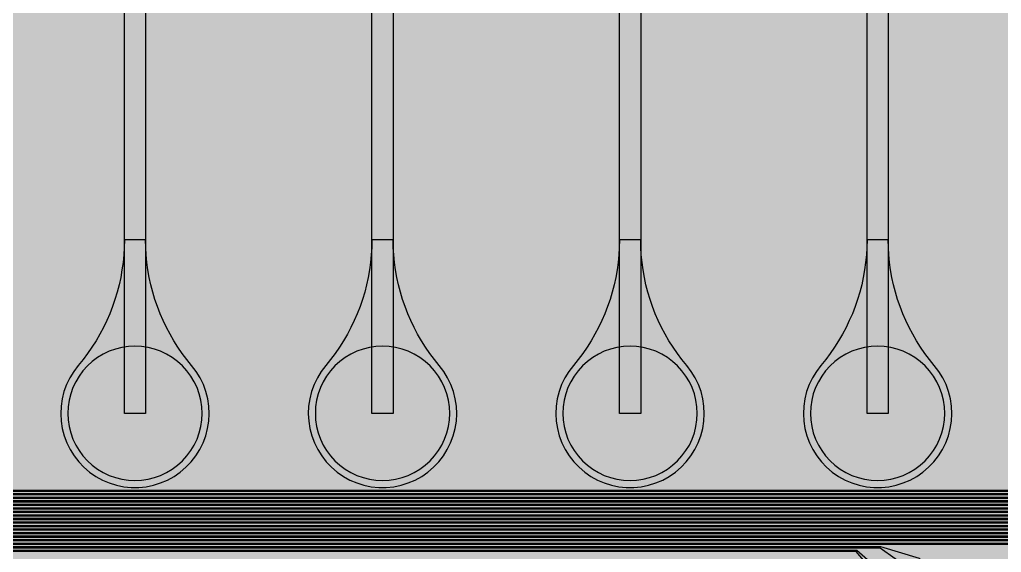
# Model space of a CAD drawing. Header units: metres. Extents: x -7240 to 10960, y -29667 to 1823.
# Drawn here: x -4015 to -2627, y -23979 to -23226 of the extents above; entities that cross this region are included whole.
import ezdxf

# ---------------------------------------------------------------- set-up
doc = ezdxf.new("R2010")
doc.units = ezdxf.units.M
for name, color, linetype in [('Metal1', 4, 'CONTINUOUS'), ('Polyimide', 7, 'CONTINUOUS'), ('Polyimide_Negative', 5, 'CONTINUOUS')]:
    doc.layers.add(name, color=color, linetype=linetype)

msp = doc.modelspace()

# ---------------------------------------------------------------- hatches: boundary and pattern name
at = {"layer": 'Polyimide'}
msp.add_hatch(color=7, dxfattribs=at).paths.add_polyline_path([(4088.5, -11806.9), (4098.7, -11851.2), (4115.6, -11893.5), (4138.6, -11932.7), (4167.4, -11968), (4201.1, -11998.5), (4239, -12023.6), (4280.3, -12042.7), (4349.2, -12073.7), (4413.2, -12113.8), (4471.3, -12162), (4522.3, -12217.7), (4565.4, -12279.7), (4599.7, -12346.9), (4624.7, -12418.2), (4639.9, -12492.2), (4645, -12567.5), (4639.9, -12642.8), (4624.7, -12716.8), (4599.7, -12788.1), (4565.4, -12855.3), (4522.3, -12917.3), (4471.3, -12973), (4413.2, -13021.2), (4349.2, -13061.3), (4280.3, -13092.3), (4239, -13111.4), (4201.1, -13136.5), (4167.4, -13167), (4138.6, -13202.3), (4115.6, -13241.5), (4098.7, -13283.8), (4088.5, -13328.1), (4085, -13373.5), (4085, -13567.5), (4099.4, -13861.6), (4142.6, -14152.8), (4214.2, -14438.4), (4313.4, -14715.5), (4439.2, -14981.7), (4590.6, -15234.2), (4766, -15470.7), (4963.7, -15688.8), (5181.8, -15886.5), (5418.3, -16061.9), (5670.8, -16213.3), (5936.9, -16339.1), (6214.1, -16438.3), (6499.7, -16509.9), (6790.9, -16553.1), (7085, -16567.5), (9960.4, -16567.5), (10038.8, -16571.4), (10116.4, -16582.9), (10192.6, -16601.9), (10266.5, -16628.4), (10337.5, -16662), (10404.8, -16702.3), (10467.9, -16749.1), (10526.1, -16801.8), (10578.8, -16860), (10625.6, -16923), (10665.9, -16990.4), (10699.5, -17061.4), (10725.9, -17135.3), (10745, -17211.4), (10756.5, -17289.1), (10760.4, -17367.5), (10760.4, -21957.3), (10721.6, -22012.9), (10686, -22070.6), (10653.6, -22130.1), (10624.5, -22191.4), (10598.9, -22254.2), (10576.8, -22318.2), (10558.3, -22383.5), (10543.4, -22449.6), (10532.2, -22516.5), (10524.7, -22583.8), (10521, -22651.5), (10521, -22719.3), (10524.7, -22787), (10532.2, -22854.4), (10543.4, -22921.2), (10558.3, -22987.4), (10576.8, -23052.6), (10598.9, -23116.7), (10624.5, -23179.5), (10653.6, -23240.7), (10686, -23300.3), (10721.6, -23357.9), (10760.4, -23413.5), (10760.4, -28667.5), (10756.5, -28745.9), (10745, -28823.6), (10725.9, -28899.7), (10699.5, -28973.6), (10665.9, -29044.6), (10625.6, -29112), (10578.8, -29175), (10526.1, -29233.2), (10467.9, -29285.9), (10404.8, -29332.7), (10337.5, -29373), (10266.5, -29406.6), (10192.6, -29433.1), (10116.4, -29452.1), (10038.8, -29463.6), (9960.4, -29467.5), (-6239.6, -29467.5), (-6318, -29463.6), (-6395.7, -29452.1), (-6471.9, -29433.1), (-6545.8, -29406.6), (-6616.7, -29373), (-6684.1, -29332.7), (-6747.1, -29285.9), (-6805.3, -29233.2), (-6858, -29175), (-6904.8, -29112), (-6945.2, -29044.6), (-6978.7, -28973.6), (-7005.2, -28899.7), (-7024.3, -28823.6), (-7035.8, -28745.9), (-7039.6, -28667.5), (-7039.6, -23426.3), (-6999.4, -23370.1), (-6962.3, -23311.6), (-6928.7, -23251.2), (-6898.5, -23189), (-6871.8, -23125.1), (-6848.8, -23059.9), (-6829.5, -22993.4), (-6814, -22926), (-6802.4, -22857.8), (-6794.6, -22789.1), (-6790.7, -22720), (-6790.7, -22650.8), (-6794.6, -22581.8), (-6802.4, -22513), (-6814, -22444.8), (-6829.5, -22377.4), (-6848.8, -22311), (-6871.8, -22245.7), (-6898.5, -22181.9), (-6928.7, -22119.7), (-6962.3, -22059.2), (-6999.4, -22000.8), (-7039.6, -21944.5), (-7039.6, -17367.5), (-7035.8, -17289.1), (-7024.3, -17211.4), (-7005.2, -17135.3), (-6978.7, -17061.4), (-6945.2, -16990.4), (-6904.8, -16923), (-6858, -16860), (-6805.3, -16801.8), (-6747.1, -16749.1), (-6684.1, -16702.3), (-6616.7, -16662), (-6545.8, -16628.4), (-6471.9, -16601.9), (-6395.7, -16582.9), (-6318, -16571.4), (-6239.6, -16567.5), (-3334, -16567.5), (-3039.9, -16553.1), (-2748.7, -16509.9), (-2463.1, -16438.3), (-2185.9, -16339.1), (-1919.8, -16213.3), (-1667.3, -16061.9), (-1430.8, -15886.5), (-1212.7, -15688.8), (-1015, -15470.7), (-839.6, -15234.2), (-688.2, -14981.7), (-562.4, -14715.5), (-463.2, -14438.4), (-391.6, -14152.8), (-348.4, -13861.6), (-334, -13567.5), (-334, -13373.5), (-337.5, -13328.1), (-347.7, -13283.8), (-364.6, -13241.5), (-387.6, -13202.3), (-416.4, -13167), (-450.1, -13136.5), (-488, -13111.4), (-529.3, -13092.3), (-529.3, -13092.3), (-598.2, -13061.3), (-662.2, -13021.2), (-720.3, -12973), (-771.3, -12917.3), (-814.4, -12855.3), (-848.7, -12788.1), (-873.7, -12716.8), (-888.9, -12642.8), (-894, -12567.5), (-888.9, -12492.2), (-873.7, -12418.2), (-848.7, -12346.9), (-814.4, -12279.7), (-771.3, -12217.7), (-720.3, -12162), (-662.2, -12113.8), (-598.2, -12073.7), (-529.3, -12042.7), (-488, -12023.6), (-450.1, -11998.5), (-416.4, -11968), (-387.6, -11932.7), (-364.6, -11893.5), (-347.7, -11851.2), (-337.5, -11806.9), (-334, -11761.5), (-334, -11074.3), (-337.5, -11028.9), (-347.7, -10984.6), (-364.6, -10942.4), (-387.6, -10903.1), (-416.4, -10867.8), (-450.1, -10837.3), (-488, -10812.2), (-529.3, -10793.2), (-529.3, -10793.2), (-598.2, -10762.1), (-662.2, -10722.1), (-720.3, -10673.8), (-771.3, -10618.1), (-814.4, -10556.1), (-848.7, -10488.9), (-873.7, -10417.6), (-888.9, -10343.7), (-894, -10268.3), (-888.9, -10193), (-873.7, -10119), (-848.7, -10047.8), (-814.4, -9980.5), (-771.3, -9918.5), (-720.3, -9862.9), (-662.2, -9814.6), (-598.2, -9774.6), (-529.3, -9743.5), (-488, -9724.5), (-450.1, -9699.4), (-416.4, -9668.8), (-387.6, -9633.5), (-364.6, -9594.3), (-347.7, -9552), (-337.5, -9507.7), (-334, -9462.4), (-334, -8775.1), (-337.5, -8729.8), (-347.7, -8685.5), (-364.6, -8643.2), (-387.6, -8604), (-416.4, -8568.7), (-450.1, -8538.1), (-488, -8513), (-529.3, -8494), (-529.3, -8494), (-598.2, -8462.9), (-662.2, -8422.9), (-720.3, -8374.6), (-771.3, -8319), (-814.4, -8257), (-848.7, -8189.7), (-873.7, -8118.5), (-888.9, -8044.5), (-894, -7969.2), (-888.9, -7893.8), (-873.7, -7819.9), (-848.7, -7748.6), (-814.4, -7681.4), (-771.3, -7619.4), (-720.3, -7563.7), (-662.2, -7515.4), (-598.2, -7475.4), (-529.3, -7444.3), (-529.3, -7444.3), (-488, -7425.3), (-450.1, -7400.2), (-416.4, -7369.7), (-387.6, -7334.4), (-364.6, -7295.1), (-347.7, -7252.9), (-337.5, -7208.6), (-334, -7163.2), (-334, -6476), (-337.5, -6430.6), (-347.7, -6386.3), (-364.6, -6344), (-387.6, -6304.8), (-416.4, -6269.5), (-450.1, -6239), (-488, -6213.9), (-529.3, -6194.8), (-529.3, -6194.8), (-598.2, -6163.8), (-662.2, -6123.7), (-720.3, -6075.5), (-771.3, -6019.8), (-814.4, -5957.8), (-848.7, -5890.6), (-873.7, -5819.3), (-888.9, -5745.3), (-894, -5670), (-888.9, -5594.7), (-873.7, -5520.7), (-848.7, -5449.4), (-814.4, -5382.2), (-771.3, -5320.2), (-720.3, -5264.5), (-662.2, -5216.3), (-598.2, -5176.2), (-529.3, -5145.2), (-529.3, -5145.2), (-488, -5126.1), (-450.1, -5101), (-416.4, -5070.5), (-387.6, -5035.2), (-364.6, -4996), (-347.7, -4953.7), (-337.5, -4909.4), (-334, -4864), (-334, 380), (-334, 1522.5), (-289, 1522.5), (-288.8, 1515.6), (-288.1, 1508.8), (-287, 1502), (-285.4, 1495.3), (-283.4, 1488.7), (-281, 1482.3), (-278.2, 1476.1), (-274.9, 1470), (-271.3, 1464.2), (-267.3, 1458.6), (-262.9, 1453.3), (-258.2, 1448.3), (-253.2, 1443.6), (-247.9, 1439.2), (-242.3, 1435.2), (-236.5, 1431.6), (-230.4, 1428.3), (-224.2, 1425.5), (-217.8, 1423.1), (-211.2, 1421.1), (-204.5, 1419.5), (-197.7, 1418.4), (-190.9, 1417.7), (-184, 1417.5), (-177.1, 1417.7), (-170.3, 1418.4), (-163.5, 1419.5), (-156.8, 1421.1), (-150.2, 1423.1), (-143.8, 1425.5), (-137.6, 1428.3), (-131.5, 1431.6), (-125.7, 1435.2), (-120.1, 1439.2), (-114.8, 1443.6), (-109.8, 1448.3), (-105.1, 1453.3), (-100.7, 1458.6), (-96.7, 1464.2), (-93.1, 1470), (-89.8, 1476.1), (-87, 1482.3), (-84.6, 1488.7), (-82.6, 1495.3), (-81, 1502), (-79.9, 1508.8), (-79.2, 1515.6), (-79, 1522.5), (1786, 1522.5), (3835, 1522.5), (3835.2, 1529), (3835.9, 1535.6), (3836.9, 1542), (3838.4, 1548.4), (3840.3, 1554.6), (3842.6, 1560.8), (3845.3, 1566.7), (3848.4, 1572.5), (3851.9, 1578.1), (3855.7, 1583.4), (3859.8, 1588.4), (3864.3, 1593.2), (3869.1, 1597.7), (3874.1, 1601.8), (3879.4, 1605.6), (3885, 1609.1), (3890.8, 1612.2), (3896.7, 1614.9), (3902.9, 1617.2), (3909.1, 1619.1), (3915.5, 1620.6), (3921.9, 1621.6), (3928.5, 1622.3), (3935, 1622.5), (3941.5, 1622.3), (3948.1, 1621.6), (3954.5, 1620.6), (3960.9, 1619.1), (3967.1, 1617.2), (3973.3, 1614.9), (3979.2, 1612.2), (3985, 1609.1), (3990.6, 1605.6), (3995.9, 1601.8), (4000.9, 1597.7), (4005.7, 1593.2), (4010.2, 1588.4), (4014.3, 1583.4), (4018.1, 1578.1), (4021.6, 1572.5), (4024.7, 1566.7), (4027.4, 1560.8), (4029.7, 1554.6), (4031.6, 1548.4), (4033.1, 1542), (4034.1, 1535.6), (4034.8, 1529), (4035, 1522.5), (4085, 1522.5), (4085, 380), (4085, 330), (4085, -4864), (4088.5, -4909.4), (4098.7, -4953.7), (4115.6, -4996), (4138.6, -5035.2), (4167.4, -5070.5), (4201.1, -5101), (4239, -5126.1), (4280.3, -5145.2), (4280.3, -5145.2), (4349.2, -5176.2), (4413.2, -5216.3), (4471.3, -5264.5), (4522.3, -5320.2), (4565.4, -5382.2), (4599.7, -5449.4), (4624.7, -5520.7), (4639.9, -5594.7), (4645, -5670), (4639.9, -5745.3), (4624.7, -5819.3), (4599.7, -5890.6), (4565.4, -5957.8), (4522.3, -6019.8), (4471.3, -6075.5), (4413.2, -6123.7), (4349.2, -6163.8), (4280.3, -6194.8), (4239, -6213.9), (4201.1, -6239), (4167.4, -6269.5), (4138.6, -6304.8), (4115.6, -6344), (4098.7, -6386.3), (4088.5, -6430.6), (4085, -6476), (4085, -11761.5), (4088.5, -11806.9)])

# ---------------------------------------------------------------- linework, layer by layer
at = {"layer": 'Metal1'}
for points in [[(1453.9, -18191.7), (1453.9, -25292.9), (1423.3, -25323.5), (-5952.5, -25323.5), (-5983.1, -25292.9), (-5983.1, -22881.6), (-5952.5, -22851), (-2831.7, -22851), (-2798, -22880.3), (-2787.1, -23028.2), (-2787.1, -23782.5), (-2817.1, -23782.5), (-2817.1, -23028.2), (-2806.3, -22883.7), (-2832.5, -22853), (-5951.7, -22853), (-5981.1, -22882.4), (-5981.1, -25292.1), (-5951.7, -25321.5), (1422.5, -25321.5), (1451.9, -25292.1), (1451.9, -18191.7)], [(1443.9, -18191.7), (1443.9, -25282.9), (1413.3, -25313.5), (-5942.5, -25313.5), (-5973.1, -25282.9), (-5973.1, -22891.6), (-5942.5, -22861), (-3181.7, -22861), (-3147.9, -22890.3), (-3137.1, -23036.2), (-3137.1, -23782.5), (-3167.1, -23782.5), (-3167.1, -23036.2), (-3156.3, -22893.7), (-3182.5, -22863), (-5941.7, -22863), (-5971.1, -22892.4), (-5971.1, -25282.1), (-5941.7, -25311.5), (1412.5, -25311.5), (1441.9, -25282.1), (1441.9, -18191.7)], [(1433.9, -18191.7), (1433.9, -25272.9), (1403.3, -25303.5), (-5932.5, -25303.5), (-5963.1, -25272.9), (-5963.1, -22901.6), (-5932.5, -22871), (-3531.7, -22871), (-3497.9, -22900.3), (-3487.1, -23044.2), (-3487.1, -23782.5), (-3517.1, -23782.5), (-3517.1, -23044.2), (-3506.3, -22903.7), (-3532.5, -22873), (-5931.7, -22873), (-5961.1, -22902.4), (-5961.1, -25272.1), (-5931.7, -25301.5), (1402.5, -25301.5), (1431.9, -25272.1), (1431.9, -18191.7)], [(1423.9, -18191.7), (1423.9, -25262.9), (1393.3, -25293.5), (-5922.5, -25293.5), (-5953.1, -25262.9), (-5953.1, -22911.6), (-5922.5, -22881), (-3881.7, -22881), (-3847.9, -22910.2), (-3837.1, -23052.2), (-3837.1, -23782.5), (-3867.1, -23782.5), (-3867.1, -23052.2), (-3856.4, -22913.8), (-3882.5, -22883), (-5921.7, -22883), (-5951.1, -22912.4), (-5951.1, -25262.1), (-5921.7, -25291.5), (1392.5, -25291.5), (1421.9, -25262.1), (1421.9, -18191.7)], [(1378.9, -18191.7), (1378.9, -25217.9), (1348.3, -25248.5), (-5877.5, -25248.5), (-5908.1, -25217.9), (-5908.1, -23921.6), (-5877.5, -23891), (143.3, -23891), (179.6, -23919.2), (187.9, -23982.8), (187.9, -24152.5), (157.9, -24152.5), (157.9, -23982.8), (166.1, -23924.8), (142.5, -23893), (-5876.7, -23893), (-5906.1, -23922.4), (-5906.1, -25217.1), (-5876.7, -25246.5), (1347.5, -25246.5), (1376.9, -25217.1), (1376.9, -18191.7)], [(1373.9, -18191.7), (1373.9, -25212.9), (1343.3, -25243.5), (-5872.5, -25243.5), (-5903.1, -25212.9), (-5903.1, -23926.6), (-5872.5, -23896), (-31.7, -23896), (1.8, -23925.4), (12.9, -24086.2), (12.9, -24892.5), (-17.1, -24892.5), (-17.1, -24086.2), (-6.1, -23928.6), (-32.5, -23898), (-5871.7, -23898), (-5901.1, -23927.4), (-5901.1, -25212.1), (-5871.7, -25241.5), (1342.5, -25241.5), (1371.9, -25212.1), (1371.9, -18191.7)], [(1368.9, -18191.7), (1368.9, -25207.9), (1338.3, -25238.5), (-5867.5, -25238.5), (-5898.1, -25207.9), (-5898.1, -23931.6), (-5867.5, -23901), (-348.1, -23901), (-299, -23923.6), (-247.4, -23997.3), (-164.1, -24145.1), (-190.2, -24159.9), (-273.5, -24012), (-308.2, -23932.6), (-348.6, -23903), (-5866.7, -23903), (-5896.1, -23932.4), (-5896.1, -25207.1), (-5866.7, -25236.5), (1337.5, -25236.5), (1366.9, -25207.1), (1366.9, -18191.7)], [(1363.9, -18191.7), (1363.9, -25202.9), (1333.3, -25233.5), (-5862.5, -25233.5), (-5893.1, -25202.9), (-5893.1, -23936.6), (-5862.5, -23906), (-381.7, -23906), (-348.1, -23935.4), (-337.1, -24094.2), (-337.1, -24892.5), (-367.1, -24892.5), (-367.1, -24094.2), (-356.1, -23938.6), (-382.5, -23908), (-5861.7, -23908), (-5891.1, -23937.4), (-5891.1, -25202.1), (-5861.7, -25231.5), (1332.5, -25231.5), (1361.9, -25202.1), (1361.9, -18191.7)], [(1358.9, -18191.7), (1358.9, -25197.9), (1328.3, -25228.5), (-5857.5, -25228.5), (-5888.1, -25197.9), (-5888.1, -23941.6), (-5857.5, -23911), (-698.1, -23911), (-648.4, -23933), (-600.1, -23998.6), (-514.2, -24144.9), (-540.1, -24160.1), (-626, -24013.8), (-657.9, -23942.7), (-698.6, -23913), (-5856.7, -23913), (-5886.1, -23942.4), (-5886.1, -25197.1), (-5856.7, -25226.5), (1327.5, -25226.5), (1356.9, -25197.1), (1356.9, -18191.7)], [(1353.9, -18191.7), (1353.9, -25192.9), (1323.3, -25223.5), (-5852.5, -25223.5), (-5883.1, -25192.9), (-5883.1, -23946.6), (-5852.5, -23916), (-731.7, -23916), (-698.1, -23945.3), (-687.1, -24102.2), (-687.1, -24892.5), (-717.1, -24892.5), (-717.1, -24102.2), (-706.1, -23948.7), (-732.5, -23918), (-5851.7, -23918), (-5881.1, -23947.4), (-5881.1, -25192.1), (-5851.7, -25221.5), (1322.5, -25221.5), (1351.9, -25192.1), (1351.9, -18191.7)], [(1348.9, -18191.7), (1348.9, -25187.9), (1318.3, -25218.5), (-5847.5, -25218.5), (-5878.1, -25187.9), (-5878.1, -23951.6), (-5847.5, -23921), (-1048.1, -23921), (-997.7, -23942.4), (-953, -24000), (-864.3, -24144.7), (-889.9, -24160.3), (-978.6, -24015.6), (-1007.7, -23952.8), (-1048.6, -23923), (-5846.7, -23923), (-5876.1, -23952.4), (-5876.1, -25187.1), (-5846.7, -25216.5), (1317.5, -25216.5), (1346.9, -25187.1), (1346.9, -18191.7)], [(1343.9, -18191.7), (1343.9, -25182.9), (1313.3, -25213.5), (-5842.5, -25213.5), (-5873.1, -25182.9), (-5873.1, -23956.6), (-5842.5, -23926), (-1081.7, -23926), (-1048.1, -23955.3), (-1037.1, -24110.2), (-1037.1, -24892.5), (-1067.1, -24892.5), (-1067.1, -24110.2), (-1056.2, -23958.7), (-1082.5, -23928), (-5841.7, -23928), (-5871.1, -23957.4), (-5871.1, -25182.1), (-5841.7, -25211.5), (1312.5, -25211.5), (1341.9, -25182.1), (1341.9, -18191.7)], [(1338.9, -18191.7), (1338.9, -25177.9), (1308.3, -25208.5), (-5837.5, -25208.5), (-5868.1, -25177.9), (-5868.1, -23961.6), (-5837.5, -23931), (-1398.1, -23931), (-1346.9, -23951.7), (-1306, -24001.5), (-1214.5, -24144.4), (-1239.8, -24160.6), (-1331.3, -24017.7), (-1357.4, -23962.9), (-1398.6, -23933), (-5836.7, -23933), (-5866.1, -23962.4), (-5866.1, -25177.1), (-5836.7, -25206.5), (1307.5, -25206.5), (1336.9, -25177.1), (1336.9, -18191.7)], [(1333.9, -18191.7), (1333.9, -25172.9), (1303.3, -25203.5), (-5832.5, -25203.5), (-5863.1, -25172.9), (-5863.1, -23966.6), (-5832.5, -23936), (-1431.7, -23936), (-1398.1, -23965.3), (-1387.1, -24118.2), (-1387.1, -24892.5), (-1417.1, -24892.5), (-1417.1, -24118.2), (-1406.2, -23968.7), (-1432.5, -23938), (-5831.7, -23938), (-5861.1, -23967.4), (-5861.1, -25172.1), (-5831.7, -25201.5), (1302.5, -25201.5), (1331.9, -25172.1), (1331.9, -18191.7)], [(1328.9, -18191.7), (1328.9, -25167.9), (1298.3, -25198.5), (-5827.5, -25198.5), (-5858.1, -25167.9), (-5858.1, -23971.6), (-5827.5, -23941), (-1748.1, -23941), (-1696.1, -23960.8), (-1659.2, -24003.2), (-1564.7, -24144.1), (-1589.6, -24160.9), (-1684.1, -24019.9), (-1707.1, -23973), (-1748.6, -23943), (-5826.7, -23943), (-5856.1, -23972.4), (-5856.1, -25167.1), (-5826.7, -25196.5), (1297.5, -25196.5), (1326.9, -25167.1), (1326.9, -18191.7)], [(1323.9, -18191.7), (1323.9, -25162.9), (1293.3, -25193.5), (-5822.5, -25193.5), (-5853.1, -25162.9), (-5853.1, -23976.6), (-5822.5, -23946), (-1781.7, -23946), (-1748, -23975.3), (-1737.1, -24126.2), (-1737.1, -24892.5), (-1767.1, -24892.5), (-1767.1, -24126.2), (-1756.2, -23978.7), (-1782.5, -23948), (-5821.7, -23948), (-5851.1, -23977.4), (-5851.1, -25162.1), (-5821.7, -25191.5), (1292.5, -25191.5), (1321.9, -25162.1), (1321.9, -18191.7)], [(1318.9, -18191.7), (1318.9, -25157.9), (1288.3, -25188.5), (-5817.5, -25188.5), (-5848.1, -25157.9), (-5848.1, -23981.6), (-5817.5, -23951), (-2098.1, -23951), (-2045.3, -23969.9), (-2012.6, -24005.1), (-1914.9, -24143.9), (-1939.4, -24161.1), (-2037.1, -24022.4), (-2056.9, -23983.2), (-2098.6, -23953), (-5816.7, -23953), (-5846.1, -23982.4), (-5846.1, -25157.1), (-5816.7, -25186.5), (1287.5, -25186.5), (1316.9, -25157.1), (1316.9, -18191.7)], [(1313.9, -18191.7), (1313.9, -25152.9), (1283.3, -25183.5), (-5812.5, -25183.5), (-5843.1, -25152.9), (-5843.1, -23986.6), (-5812.5, -23956), (-2131.7, -23956), (-2098, -23985.3), (-2087.1, -24134.2), (-2087.1, -24892.5), (-2117.1, -24892.5), (-2117.1, -24134.2), (-2106.3, -23988.7), (-2132.5, -23958), (-5811.7, -23958), (-5841.1, -23987.4), (-5841.1, -25152.1), (-5811.7, -25181.5), (1282.5, -25181.5), (1311.9, -25152.1), (1311.9, -18191.7)], [(1308.9, -18191.7), (1308.9, -25147.9), (1278.3, -25178.5), (-5807.5, -25178.5), (-5838.1, -25147.9), (-5838.1, -23991.6), (-5807.5, -23961), (-2448.1, -23961), (-2394.4, -23978.8), (-2366.1, -24007.2), (-2265.1, -24143.6), (-2289.2, -24161.4), (-2390.2, -24025.1), (-2406.6, -23993.4), (-2448.6, -23963), (-5806.7, -23963), (-5836.1, -23992.4), (-5836.1, -25147.1), (-5806.7, -25176.5), (1277.5, -25176.5), (1306.9, -25147.1), (1306.9, -18191.7)], [(1303.9, -18191.7), (1303.9, -25142.9), (1273.3, -25173.5), (-5802.5, -25173.5), (-5833.1, -25142.9), (-5833.1, -23996.6), (-5802.5, -23966), (-2481.7, -23966), (-2448, -23995.3), (-2437.1, -24142.2), (-2437.1, -24892.5), (-2467.1, -24892.5), (-2467.1, -24142.2), (-2456.3, -23998.7), (-2482.5, -23968), (-5801.7, -23968), (-5831.1, -23997.4), (-5831.1, -25142.1), (-5801.7, -25171.5), (1272.5, -25171.5), (1301.9, -25142.1), (1301.9, -18191.7)], [(1298.9, -18191.7), (1298.9, -25137.9), (1268.3, -25168.5), (-5797.5, -25168.5), (-5828.1, -25137.9), (-5828.1, -24001.6), (-5797.5, -23971), (-2798.1, -23971), (-2743.4, -23987.6), (-2719.9, -24009.6), (-2615.3, -24143.3), (-2638.9, -24161.7), (-2743.5, -24028.1), (-2756.3, -24003.6), (-2798.6, -23973), (-5796.7, -23973), (-5826.1, -24002.4), (-5826.1, -25137.1), (-5796.7, -25166.5), (1267.5, -25166.5), (1296.9, -25137.1), (1296.9, -18191.7)], [(1293.9, -18191.7), (1293.9, -25132.9), (1263.3, -25163.5), (-5792.5, -25163.5), (-5823.1, -25132.9), (-5823.1, -24006.6), (-5792.5, -23976), (-2831.7, -23976), (-2797.9, -24005.3), (-2787.1, -24150.2), (-2787.1, -24892.5), (-2817.1, -24892.5), (-2817.1, -24150.2), (-2806.3, -24008.7), (-2832.5, -23978), (-5791.7, -23978), (-5821.1, -24007.4), (-5821.1, -25132.1), (-5791.7, -25161.5), (1262.5, -25161.5), (1291.9, -25132.1), (1291.9, -18191.7)]]:
    msp.add_lwpolyline(points, dxfattribs=at)
for points in [[(-3867.1, -23536.9), (-3867.3, -23547.7), (-3868, -23558.4), (-3869, -23569.1), (-3870.5, -23579.7), (-3872.3, -23590.3), (-3874.6, -23600.8), (-3877.3, -23611.1), (-3880.4, -23621.4), (-3883.9, -23631.6), (-3887.8, -23641.6), (-3892.1, -23651.4), (-3896.7, -23661.1), (-3901.8, -23670.6), (-3907.2, -23679.9), (-3912.9, -23688.9), (-3919, -23697.7), (-3925.5, -23706.3), (-3932.3, -23714.6), (-3938.7, -23723.1), (-3944.2, -23732.1), (-3948.9, -23741.7), (-3952.5, -23751.6), (-3955.1, -23761.9), (-3956.6, -23772.4), (-3957.1, -23783), (-3956.5, -23793.6), (-3954.9, -23804.1), (-3952.2, -23814.3), (-3948.5, -23824.2), (-3943.8, -23833.7), (-3938.1, -23842.7), (-3931.6, -23851.1), (-3924.3, -23858.8), (-3916.2, -23865.7), (-3907.5, -23871.7), (-3898.2, -23876.8), (-3888.5, -23881), (-3878.4, -23884.2), (-3868, -23886.3), (-3857.4, -23887.4), (-3846.8, -23887.4), (-3836.3, -23886.3), (-3825.9, -23884.2), (-3815.8, -23881), (-3806, -23876.8), (-3796.7, -23871.7), (-3788, -23865.7), (-3780, -23858.8), (-3772.6, -23851.1), (-3766.1, -23842.7), (-3760.5, -23833.7), (-3755.8, -23824.2), (-3752.1, -23814.3), (-3749.4, -23804.1), (-3747.7, -23793.6), (-3747.1, -23783), (-3747.6, -23772.4), (-3749.2, -23761.9), (-3751.8, -23751.6), (-3755.4, -23741.7), (-3760, -23732.1), (-3765.6, -23723.1), (-3772, -23714.6), (-3778.8, -23706.3), (-3785.2, -23697.7), (-3791.3, -23688.9), (-3797.1, -23679.9), (-3802.5, -23670.6), (-3807.5, -23661.1), (-3812.2, -23651.4), (-3816.4, -23641.6), (-3820.3, -23631.6), (-3823.8, -23621.4), (-3826.9, -23611.1), (-3829.6, -23600.8), (-3831.9, -23590.3), (-3833.8, -23579.7), (-3835.2, -23569.1), (-3836.3, -23558.4), (-3836.9, -23547.7), (-3837.1, -23536.9), (-3867.1, -23536.9)], [(-3517.1, -23536.9), (-3517.3, -23547.7), (-3518, -23558.4), (-3519, -23569.1), (-3520.5, -23579.7), (-3522.3, -23590.3), (-3524.6, -23600.8), (-3527.3, -23611.1), (-3530.4, -23621.4), (-3533.9, -23631.6), (-3537.8, -23641.6), (-3542.1, -23651.4), (-3546.7, -23661.1), (-3551.8, -23670.6), (-3557.2, -23679.9), (-3562.9, -23688.9), (-3569, -23697.7), (-3575.5, -23706.3), (-3582.3, -23714.6), (-3588.7, -23723.1), (-3594.2, -23732.1), (-3598.9, -23741.7), (-3602.5, -23751.6), (-3605.1, -23761.9), (-3606.6, -23772.4), (-3607.1, -23783), (-3606.5, -23793.6), (-3604.9, -23804.1), (-3602.2, -23814.3), (-3598.5, -23824.2), (-3593.8, -23833.7), (-3588.1, -23842.7), (-3581.6, -23851.1), (-3574.3, -23858.8), (-3566.2, -23865.7), (-3557.5, -23871.7), (-3548.2, -23876.8), (-3538.5, -23881), (-3528.4, -23884.2), (-3518, -23886.3), (-3507.4, -23887.4), (-3496.8, -23887.4), (-3486.3, -23886.3), (-3475.9, -23884.2), (-3465.8, -23881), (-3456, -23876.8), (-3446.7, -23871.7), (-3438, -23865.7), (-3430, -23858.8), (-3422.6, -23851.1), (-3416.1, -23842.7), (-3410.5, -23833.7), (-3405.8, -23824.2), (-3402.1, -23814.3), (-3399.4, -23804.1), (-3397.7, -23793.6), (-3397.1, -23783), (-3397.6, -23772.4), (-3399.2, -23761.9), (-3401.8, -23751.6), (-3405.4, -23741.7), (-3410, -23732.1), (-3415.6, -23723.1), (-3422, -23714.6), (-3428.8, -23706.3), (-3435.2, -23697.7), (-3441.3, -23688.9), (-3447.1, -23679.9), (-3452.5, -23670.6), (-3457.5, -23661.1), (-3462.2, -23651.4), (-3466.4, -23641.6), (-3470.3, -23631.6), (-3473.8, -23621.4), (-3476.9, -23611.1), (-3479.6, -23600.8), (-3481.9, -23590.3), (-3483.8, -23579.7), (-3485.2, -23569.1), (-3486.3, -23558.4), (-3486.9, -23547.7), (-3487.1, -23536.9), (-3517.1, -23536.9)], [(-3167.1, -23536.9), (-3167.3, -23547.7), (-3168, -23558.4), (-3169, -23569.1), (-3170.5, -23579.7), (-3172.3, -23590.3), (-3174.6, -23600.8), (-3177.3, -23611.1), (-3180.4, -23621.4), (-3183.9, -23631.6), (-3187.8, -23641.6), (-3192.1, -23651.4), (-3196.7, -23661.1), (-3201.8, -23670.6), (-3207.2, -23679.9), (-3212.9, -23688.9), (-3219, -23697.7), (-3225.5, -23706.3), (-3232.3, -23714.6), (-3238.7, -23723.1), (-3244.2, -23732.1), (-3248.9, -23741.7), (-3252.5, -23751.6), (-3255.1, -23761.9), (-3256.6, -23772.4), (-3257.1, -23783), (-3256.5, -23793.6), (-3254.9, -23804.1), (-3252.2, -23814.3), (-3248.5, -23824.2), (-3243.8, -23833.7), (-3238.1, -23842.7), (-3231.6, -23851.1), (-3224.3, -23858.8), (-3216.2, -23865.7), (-3207.5, -23871.7), (-3198.2, -23876.8), (-3188.5, -23881), (-3178.4, -23884.2), (-3168, -23886.3), (-3157.4, -23887.4), (-3146.8, -23887.4), (-3136.3, -23886.3), (-3125.9, -23884.2), (-3115.8, -23881), (-3106, -23876.8), (-3096.7, -23871.7), (-3088, -23865.7), (-3080, -23858.8), (-3072.6, -23851.1), (-3066.1, -23842.7), (-3060.5, -23833.7), (-3055.8, -23824.2), (-3052.1, -23814.3), (-3049.4, -23804.1), (-3047.7, -23793.6), (-3047.1, -23783), (-3047.6, -23772.4), (-3049.2, -23761.9), (-3051.8, -23751.6), (-3055.4, -23741.7), (-3060, -23732.1), (-3065.6, -23723.1), (-3072, -23714.6), (-3078.8, -23706.3), (-3085.2, -23697.7), (-3091.3, -23688.9), (-3097.1, -23679.9), (-3102.5, -23670.6), (-3107.5, -23661.1), (-3112.2, -23651.4), (-3116.4, -23641.6), (-3120.3, -23631.6), (-3123.8, -23621.4), (-3126.9, -23611.1), (-3129.6, -23600.8), (-3131.9, -23590.3), (-3133.8, -23579.7), (-3135.2, -23569.1), (-3136.3, -23558.4), (-3136.9, -23547.7), (-3137.1, -23536.9), (-3167.1, -23536.9)], [(-2817.1, -23536.9), (-2817.3, -23547.7), (-2818, -23558.4), (-2819, -23569.1), (-2820.5, -23579.7), (-2822.3, -23590.3), (-2824.6, -23600.8), (-2827.3, -23611.1), (-2830.4, -23621.4), (-2833.9, -23631.6), (-2837.8, -23641.6), (-2842.1, -23651.4), (-2846.7, -23661.1), (-2851.8, -23670.6), (-2857.2, -23679.9), (-2862.9, -23688.9), (-2869, -23697.7), (-2875.5, -23706.3), (-2882.3, -23714.6), (-2888.7, -23723.1), (-2894.2, -23732.1), (-2898.9, -23741.7), (-2902.5, -23751.6), (-2905.1, -23761.9), (-2906.6, -23772.4), (-2907.1, -23783), (-2906.5, -23793.6), (-2904.9, -23804.1), (-2902.2, -23814.3), (-2898.5, -23824.2), (-2893.8, -23833.7), (-2888.1, -23842.7), (-2881.6, -23851.1), (-2874.3, -23858.8), (-2866.2, -23865.7), (-2857.5, -23871.7), (-2848.2, -23876.8), (-2838.5, -23881), (-2828.4, -23884.2), (-2818, -23886.3), (-2807.4, -23887.4), (-2796.8, -23887.4), (-2786.3, -23886.3), (-2775.9, -23884.2), (-2765.8, -23881), (-2756, -23876.8), (-2746.7, -23871.7), (-2738, -23865.7), (-2730, -23858.8), (-2722.6, -23851.1), (-2716.1, -23842.7), (-2710.5, -23833.7), (-2705.8, -23824.2), (-2702.1, -23814.3), (-2699.4, -23804.1), (-2697.7, -23793.6), (-2697.1, -23783), (-2697.6, -23772.4), (-2699.2, -23761.9), (-2701.8, -23751.6), (-2705.4, -23741.7), (-2710, -23732.1), (-2715.6, -23723.1), (-2722, -23714.6), (-2728.8, -23706.3), (-2735.2, -23697.7), (-2741.3, -23688.9), (-2747.1, -23679.9), (-2752.5, -23670.6), (-2757.5, -23661.1), (-2762.2, -23651.4), (-2766.4, -23641.6), (-2770.3, -23631.6), (-2773.8, -23621.4), (-2776.9, -23611.1), (-2779.6, -23600.8), (-2781.9, -23590.3), (-2783.8, -23579.7), (-2785.2, -23569.1), (-2786.3, -23558.4), (-2786.9, -23547.7), (-2787.1, -23536.9), (-2817.1, -23536.9)]]:
    msp.add_lwpolyline(points, close=True, dxfattribs=at)
at = {"layer": 'Polyimide_Negative'}
for points in [[(-3757.1, -23782.5), (-3757.6, -23773.2), (-3759, -23764), (-3761.2, -23754.9), (-3764.4, -23746.1), (-3768.3, -23737.7), (-3773.1, -23729.7), (-3778.7, -23722.2), (-3784.9, -23715.3), (-3791.9, -23709.1), (-3799.3, -23703.5), (-3807.3, -23698.7), (-3815.8, -23694.7), (-3824.5, -23691.6), (-3833.6, -23689.3), (-3842.8, -23688), (-3852.1, -23687.5), (-3861.4, -23688), (-3870.7, -23689.3), (-3879.7, -23691.6), (-3888.5, -23694.7), (-3896.9, -23698.7), (-3904.9, -23703.5), (-3912.4, -23709.1), (-3919.3, -23715.3), (-3925.6, -23722.2), (-3931.1, -23729.7), (-3935.9, -23737.7), (-3939.9, -23746.1), (-3943, -23754.9), (-3945.3, -23764), (-3946.7, -23773.2), (-3947.1, -23782.5), (-3946.7, -23791.8), (-3945.3, -23801), (-3943, -23810.1), (-3939.9, -23818.9), (-3935.9, -23827.3), (-3931.1, -23835.3), (-3925.6, -23842.8), (-3919.3, -23849.7), (-3912.4, -23855.9), (-3904.9, -23861.5), (-3896.9, -23866.3), (-3888.5, -23870.3), (-3879.7, -23873.4), (-3870.7, -23875.7), (-3861.4, -23877), (-3852.1, -23877.5), (-3842.8, -23877), (-3833.6, -23875.7), (-3824.5, -23873.4), (-3815.8, -23870.3), (-3807.3, -23866.3), (-3799.3, -23861.5), (-3791.9, -23855.9), (-3784.9, -23849.7), (-3778.7, -23842.8), (-3773.1, -23835.3), (-3768.3, -23827.3), (-3764.4, -23818.9), (-3761.2, -23810.1), (-3759, -23801), (-3757.6, -23791.8), (-3757.1, -23782.5)], [(-3407.1, -23782.5), (-3407.6, -23773.2), (-3409, -23764), (-3411.2, -23754.9), (-3414.4, -23746.1), (-3418.3, -23737.7), (-3423.1, -23729.7), (-3428.7, -23722.2), (-3434.9, -23715.3), (-3441.9, -23709.1), (-3449.3, -23703.5), (-3457.3, -23698.7), (-3465.8, -23694.7), (-3474.5, -23691.6), (-3483.6, -23689.3), (-3492.8, -23688), (-3502.1, -23687.5), (-3511.4, -23688), (-3520.7, -23689.3), (-3529.7, -23691.6), (-3538.5, -23694.7), (-3546.9, -23698.7), (-3554.9, -23703.5), (-3562.4, -23709.1), (-3569.3, -23715.3), (-3575.6, -23722.2), (-3581.1, -23729.7), (-3585.9, -23737.7), (-3589.9, -23746.1), (-3593, -23754.9), (-3595.3, -23764), (-3596.7, -23773.2), (-3597.1, -23782.5), (-3596.7, -23791.8), (-3595.3, -23801), (-3593, -23810.1), (-3589.9, -23818.9), (-3585.9, -23827.3), (-3581.1, -23835.3), (-3575.6, -23842.8), (-3569.3, -23849.7), (-3562.4, -23855.9), (-3554.9, -23861.5), (-3546.9, -23866.3), (-3538.5, -23870.3), (-3529.7, -23873.4), (-3520.7, -23875.7), (-3511.4, -23877), (-3502.1, -23877.5), (-3492.8, -23877), (-3483.6, -23875.7), (-3474.5, -23873.4), (-3465.8, -23870.3), (-3457.3, -23866.3), (-3449.3, -23861.5), (-3441.9, -23855.9), (-3434.9, -23849.7), (-3428.7, -23842.8), (-3423.1, -23835.3), (-3418.3, -23827.3), (-3414.4, -23818.9), (-3411.2, -23810.1), (-3409, -23801), (-3407.6, -23791.8), (-3407.1, -23782.5)], [(-3057.1, -23782.5), (-3057.6, -23773.2), (-3059, -23764), (-3061.2, -23754.9), (-3064.4, -23746.1), (-3068.3, -23737.7), (-3073.1, -23729.7), (-3078.7, -23722.2), (-3084.9, -23715.3), (-3091.9, -23709.1), (-3099.3, -23703.5), (-3107.3, -23698.7), (-3115.8, -23694.7), (-3124.5, -23691.6), (-3133.6, -23689.3), (-3142.8, -23688), (-3152.1, -23687.5), (-3161.4, -23688), (-3170.7, -23689.3), (-3179.7, -23691.6), (-3188.5, -23694.7), (-3196.9, -23698.7), (-3204.9, -23703.5), (-3212.4, -23709.1), (-3219.3, -23715.3), (-3225.6, -23722.2), (-3231.1, -23729.7), (-3235.9, -23737.7), (-3239.9, -23746.1), (-3243, -23754.9), (-3245.3, -23764), (-3246.7, -23773.2), (-3247.1, -23782.5), (-3246.7, -23791.8), (-3245.3, -23801), (-3243, -23810.1), (-3239.9, -23818.9), (-3235.9, -23827.3), (-3231.1, -23835.3), (-3225.6, -23842.8), (-3219.3, -23849.7), (-3212.4, -23855.9), (-3204.9, -23861.5), (-3196.9, -23866.3), (-3188.5, -23870.3), (-3179.7, -23873.4), (-3170.7, -23875.7), (-3161.4, -23877), (-3152.1, -23877.5), (-3142.8, -23877), (-3133.6, -23875.7), (-3124.5, -23873.4), (-3115.8, -23870.3), (-3107.3, -23866.3), (-3099.3, -23861.5), (-3091.9, -23855.9), (-3084.9, -23849.7), (-3078.7, -23842.8), (-3073.1, -23835.3), (-3068.3, -23827.3), (-3064.4, -23818.9), (-3061.2, -23810.1), (-3059, -23801), (-3057.6, -23791.8), (-3057.1, -23782.5)], [(-2707.1, -23782.5), (-2707.6, -23773.2), (-2709, -23764), (-2711.2, -23754.9), (-2714.4, -23746.1), (-2718.3, -23737.7), (-2723.1, -23729.7), (-2728.7, -23722.2), (-2734.9, -23715.3), (-2741.9, -23709.1), (-2749.3, -23703.5), (-2757.3, -23698.7), (-2765.8, -23694.7), (-2774.5, -23691.6), (-2783.6, -23689.3), (-2792.8, -23688), (-2802.1, -23687.5), (-2811.4, -23688), (-2820.7, -23689.3), (-2829.7, -23691.6), (-2838.5, -23694.7), (-2846.9, -23698.7), (-2854.9, -23703.5), (-2862.4, -23709.1), (-2869.3, -23715.3), (-2875.6, -23722.2), (-2881.1, -23729.7), (-2885.9, -23737.7), (-2889.9, -23746.1), (-2893, -23754.9), (-2895.3, -23764), (-2896.7, -23773.2), (-2897.1, -23782.5), (-2896.7, -23791.8), (-2895.3, -23801), (-2893, -23810.1), (-2889.9, -23818.9), (-2885.9, -23827.3), (-2881.1, -23835.3), (-2875.6, -23842.8), (-2869.3, -23849.7), (-2862.4, -23855.9), (-2854.9, -23861.5), (-2846.9, -23866.3), (-2838.5, -23870.3), (-2829.7, -23873.4), (-2820.7, -23875.7), (-2811.4, -23877), (-2802.1, -23877.5), (-2792.8, -23877), (-2783.6, -23875.7), (-2774.5, -23873.4), (-2765.8, -23870.3), (-2757.3, -23866.3), (-2749.3, -23861.5), (-2741.9, -23855.9), (-2734.9, -23849.7), (-2728.7, -23842.8), (-2723.1, -23835.3), (-2718.3, -23827.3), (-2714.4, -23818.9), (-2711.2, -23810.1), (-2709, -23801), (-2707.6, -23791.8), (-2707.1, -23782.5)]]:
    msp.add_lwpolyline(points, close=True, dxfattribs=at)

doc.saveas('drawing.dxf')
